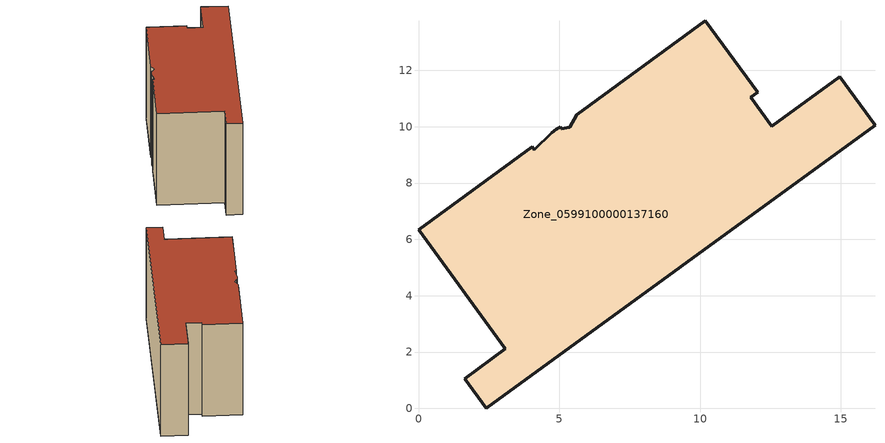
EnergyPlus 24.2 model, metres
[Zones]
Zone_0599100000137160
 floor ground (C_G): 4.73,9.79 4.89,9.9 4.93,9.94 5.03,10 5.08,9.94 5.38,9.99 5.62,10.43 10.19,13.77 12.05,11.22 11.8,11.04 12.55,10.02 14.96,11.77 16.21,10.05 2.4,0 1.64,1.05 3.09,2.11 0,6.34 4.04,9.29 4.11,9.19 z0.22
 wall outside (C_F): 16.21,10.05 14.96,11.77 12.55,10.02 11.8,11.04 12.05,11.22 10.19,13.77 5.62,10.43 5.38,9.99 5.08,9.94 5.03,10 4.93,9.94 4.89,9.9 4.73,9.79 4.11,9.19 4.04,9.29 0,6.34 3.09,2.11 1.64,1.05 2.4,0 16.21,10.05 z0.22:8.53
 roof outside (C_R): 5.62,10.43 5.38,9.99 5.08,9.94 5.03,10 4.93,9.94 4.89,9.9 4.73,9.79 4.11,9.19 4.04,9.29 0,6.34 3.09,2.11 1.64,1.05 2.4,0 16.21,10.05 14.96,11.77 12.55,10.02 11.8,11.04 12.05,11.22 10.19,13.77 z8.53
[BUILDING]
Pand.0599100000137160: North Axis=0; Terrain=City; Loads Convergence Tolerance Value=0.04; Temperature Convergence Tolerance Value=0.4; Solar Distribution=FullExterior; Maximum Number of Warmup Days=25; Minimum Number of Warmup Days=1
[Site:Location]
Rotterdam.The.Hague.AP_ZH_NLD Design_Conditions: Latitude=51.96; Longitude=4.45; Time Zone=1; Elevation=-4.5
[SITE:GROUNDTEMPERATURE:BUILDINGSURFACE]
18, 18, 18, 18, 18, 18, 18, 18, 18, 18, 18, 18
[MATERIAL] Thermal Absorptance=0.9; Solar Absorptance=0.7; Visible Absorptance=0.7
Name | Roughness | Thickness | Conductivity | Density | Specific Heat
G.TC.1992-2005 | MediumSmooth | 0.15 | 0.06 | 540 | 1210
F.TC.1992-2005 | Rough | 0.3 | 0.12 | 1920 | 840
R.TC.1992-2005 | MediumRough | 0.2 | 0.08 | 1500 | 1000
[CONSTRUCTION]
C_G: G.TC.1992-2005
C_F: F.TC.1992-2005
C_R: R.TC.1992-2005
[ZONE]
Zone_0599100000137160: Type=1; Multiplier=1; Ceiling Height=Autocalculate; Volume=Autocalculate; Floor Area=autocalculate; Part of Total Floor Area=Yes
[ZONEINFILTRATION:DESIGNFLOWRATE]
Infil_Zone_0599100000137160: Zone or ZoneList or Space or SpaceList=Zone_0599100000137160; Schedule=AlwaysOn; Design Flow Rate Calculation Method=Flow/Area; Flow Rate per Floor Area=0.0015; Constant Term Coefficient=1; Temperature Term Coefficient=0; Velocity Term Coefficient=0; Velocity Squared Term Coefficient=0
[HVACTEMPLATE:ZONE:IDEALLOADSAIRSYSTEM]
Zone_0599100000137160: Maximum Heating Supply Air Temperature=50; Minimum Cooling Supply Air Temperature=13; Maximum Heating Supply Air Humidity Ratio=0.0156; Minimum Cooling Supply Air Humidity Ratio=0.0077; Heating Limit=NoLimit; Cooling Limit=NoLimit; Dehumidification Control Type=ConstantSensibleHeatRatio; Cooling Sensible Heat Ratio=0.7; Dehumidification Setpoint=60; Humidification Control Type=None; Humidification Setpoint=30; Outdoor Air Method=None; Outdoor Air Flow Rate per Person=0.00944; Outdoor Air Flow Rate per Zone Floor Area=0; Outdoor Air Flow Rate per Zone=0; Demand Controlled Ventilation Type=None; Outdoor Air Economizer Type=NoEconomizer; Heat Recovery Type=None; Sensible Heat Recovery Effectiveness=0.7; Latent Heat Recovery Effectiveness=0.65
[ZONECONTROL:THERMOSTAT]
ThermostatControl_Zone_0599100000137160: Zone or ZoneList=Zone_0599100000137160; Control Type Schedule=DualSetpointControlType; Control 1=Thermostat_Zone_0599100000137160; Temperature Difference Between Cutout And Setpoint=0
[THERMOSTATSETPOINT:DUALSETPOINT]
Thermostat_Zone_0599100000137160: Heating Setpoint Temperature Schedule=HeatingSetpoint_Zone_0599100000137160; Cooling Setpoint Temperature Schedule=CoolingSetpoint_Zone_0599100000137160
[SCHEDULE:COMPACT]
HeatingSetpoint_Zone_0599100000137160: Through: 12/31, For: AllDays, Until: 24:00, 21
CoolingSetpoint_Zone_0599100000137160: Through: 12/31, For: AllDays, Until: 24:00, 24
DualSetpointControlType: Through: 12/31, For: AllDays, Until: 24:00, 4
AlwaysOn: Through: 12/31, For: AllDays, Until: 24:00, 1
